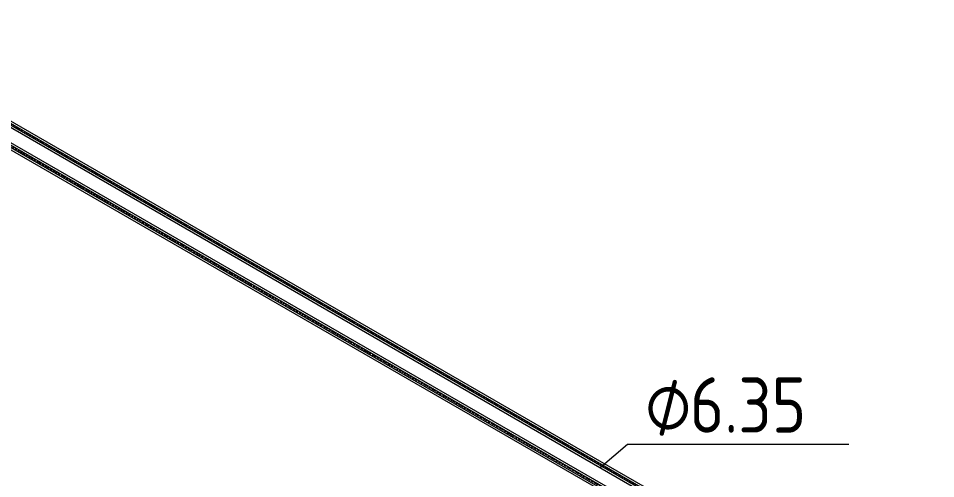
# Model space of a CAD drawing. Header units: millimetres. Extents: x -88595 to 880822, y -1054509 to -148035.
# Drawn here: x 430050 to 434192, y -356398 to -354317 of the extents above; entities that cross this region are included whole.
import ezdxf

# ---------------------------------------------------------------- set-up
doc = ezdxf.new("R2010")
doc.units = ezdxf.units.MM
doc.linetypes.add('$12$ADSK_Осевая', pattern=[14, 10, -2, 0, -2])
for name, color, linetype, lineweight in [('Изоляция', 7, 'Continuous', 18), ('Марки', 7, 'Continuous', 20), ('Трубопровод', 7, 'Continuous', 18)]:
    doc.layers.add(name, color=color, linetype=linetype, lineweight=lineweight)
doc.styles.add('$10$GOST Common', font='GOST_Common.ttf', dxfattribs={"width": 0.9, "height": 250})
doc.styles.add('$6$GOST Common_1', font='GOST_Common.ttf', dxfattribs={"width": 0.9, "height": 250})

# ---------------------------------------------------------------- blocks, each defined once
blk = doc.blocks.new('$0$ADSK_M_Трубы - Диаметр_10-3265709-В_ОВ3_1')
at = {"layer": 'Марки'}
blk.add_line((-18838.4, 4128.3), (-17838.4, 4128.3), dxfattribs=at)

msp = doc.modelspace()

# ---------------------------------------------------------------- linework, layer by layer
at = {"layer": 'Изоляция', "color": 190, "true_color": 0x8000ff}
for p, q in [((434192, -357194.1), (429209.4, -354317.4)), ((429199.7, -354340), (434179.8, -357215.2))]:
    msp.add_line(p, q, dxfattribs=at)
at = {"layer": 'Изоляция', "color": 134, "true_color": 0x00a6a6}
for p, q in [((429139.2, -354405.6), (434066.7, -357250.5)), ((434080.5, -357226.7), (429152.9, -354381.7))]:
    msp.add_line(p, q, dxfattribs=at)
at = {"layer": 'Марки'}
msp.add_line((432676.7, -356347.8), (432800.4, -356241.7), dxfattribs=at)
at = {"layer": 'Трубопровод', "color": 190, "true_color": 0x8000ff}
for p, q in [((429201.7, -354330.7), (434184.3, -357207.4)), ((434187.5, -357201.9), (429204.9, -354325.2))]:
    msp.add_line(p, q, dxfattribs=at)
at = {"layer": 'Трубопровод', "color": 190, "linetype": '$12$ADSK_Осевая', "true_color": 0x8000ff}
msp.add_line((434185.9, -357204.7), (429203.3, -354327.9), dxfattribs=at)
msp.add_line((434185.9, -357204.7), (429203.3, -354327.9), dxfattribs=at)
at = {"layer": 'Трубопровод', "color": 134, "true_color": 0x00a6a6}
for p, q in [((429143.7, -354397.8), (434071.2, -357242.7)), ((434076, -357234.5), (429148.4, -354389.5))]:
    msp.add_line(p, q, dxfattribs=at)
at = {"layer": 'Трубопровод', "color": 134, "linetype": '$12$ADSK_Осевая', "true_color": 0x00a6a6}
msp.add_line((434073.6, -357238.6), (429146, -354393.7), dxfattribs=at)
msp.add_line((434073.6, -357238.6), (429146, -354393.7), dxfattribs=at)

# ---------------------------------------------------------------- block references
at = {"layer": 'Марки'}
msp.add_blockref('$0$ADSK_M_Трубы - Диаметр_10-3265709-В_ОВ3_1', (451638.8, -360370.1), dxfattribs=at)

# ---------------------------------------------------------------- texts
at = {"layer": 'Марки', "lineweight": 9, "char_height": 250, "attachment_point": 1}
for s, insert, width, style in [('6.35', (433082, -355940.2), 663.797, '$10$GOST Common'), ('\\fGOST Common|b0|i0|c254|p34|;\\W.9;⌀', (432879.6, -355940.2), 245.316, '$6$GOST Common_1')]:
    msp.add_mtext(s, dxfattribs=dict(at, insert=insert, width=width, style=style))

doc.saveas('drawing.dxf')
